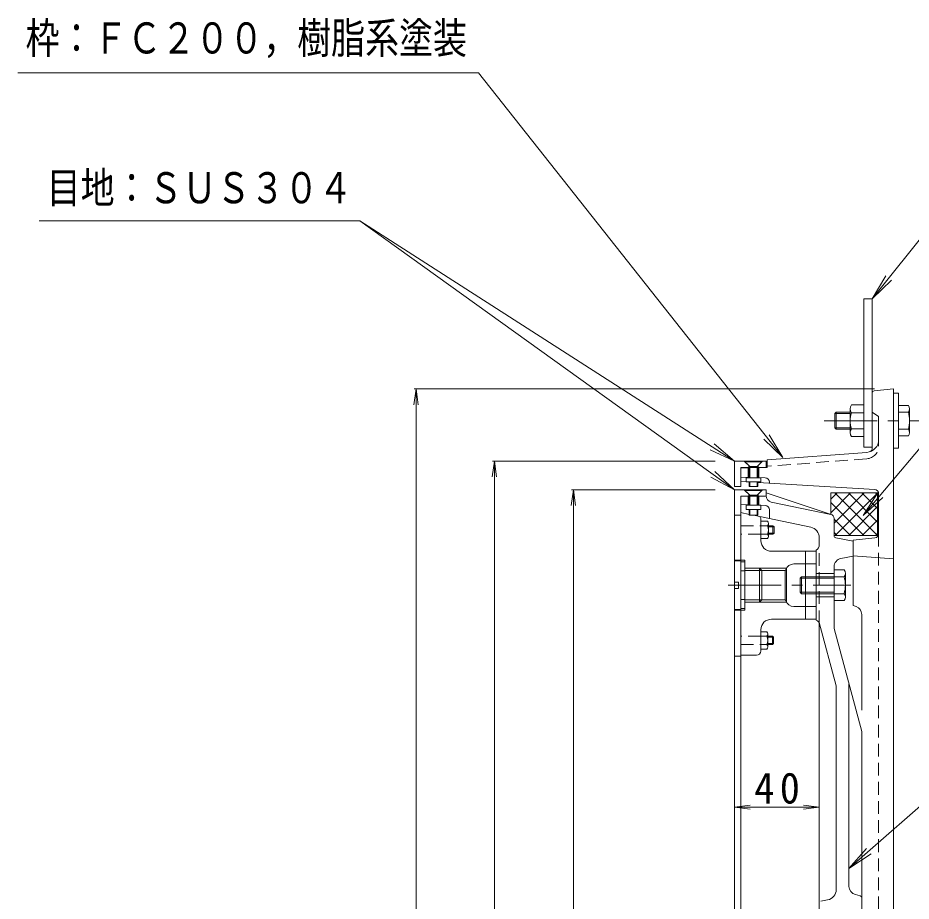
# Model space of a CAD drawing. Units: millimetres, scale not verified. Extents: x -961 to 843, y -686 to 688.
# Drawn here: x 85.1 to 506, y 72.8 to 488.9 of the extents above; entities that cross this region are included whole.
import ezdxf
from ezdxf.enums import TextEntityAlignment as Align

# ---------------------------------------------------------------- set-up
doc = ezdxf.new("R2010")
doc.units = ezdxf.units.MM
doc.header["$LTSCALE"] = 5
doc.linetypes.add('CHAIN1', pattern=[8, 5, -1, 1, -1])
doc.linetypes.add('DASHED1', pattern=[1.8, 1.2, -0.6])
for name, color, linetype, lineweight in [('0-0_通り芯', 2, 'Continuous', 9), ('0-1_躯体', 3, 'Continuous', 9), ('0-2_仕上', 6, 'Continuous', 9), ('0-3_建具', 7, 'Continuous', 9), ('0-9', 4, 'Continuous', 9), ('0-E', 7, 'Continuous', 9), ('0-F', 7, 'Continuous', 9)]:
    doc.layers.add(name, color=color, linetype=linetype, lineweight=lineweight)
doc.styles.add('ＭＳ ゴシック', font='')
doc.styles.get('ＭＳ ゴシック').set_extended_font_data('MS Gothic')

msp = doc.modelspace()

# ---------------------------------------------------------------- linework, layer by layer
at = {"layer": '0-0_通り芯'}
for p, q in [((487.678, 286.242), (487.678, 312.199)), ((488.578, 313.194), (497.678, 314.104)), ((497.678, -295.896), (497.678, 314.104)), ((497.678, 312.104), (499.978, 312.104)), ((499.978, 312.104), (499.978, 286.104)), ((487.678, 303.104), (490.678, 301.104)), ((504.668, 303.104), (499.978, 303.104)), ((490.678, 290.179), (490.678, 301.104)), ((504.668, 295.104), (499.978, 295.104)), ((438.178, 280.665), (485.128, 284.195)), ((497.678, 286.104), (499.978, 286.104)), ((438.178, 280.665), (438.178, 277.104)), ((429.178, 272.438), (429.178, 277.104)), ((434.178, 272.271), (434.178, 277.104)), ((437.678, 277.104), (438.178, 277.104)), ((429.678, 272.421), (425.678, 272.554)), ((425.678, 270.514), (428.178, 270.364)), ((437.244, 272.169), (433.678, 272.288)), ((433.678, 270.033), (488.798, 266.717)), ((439.178, 270.17), (439.178, 269.702)), ((490.678, 264.721), (490.678, 245.894)), ((488.899, 243.906), (478.678, 242.771)), ((478.678, 212.059), (478.678, 242.771)), ((478.678, 235.495), (497.678, 234.104)), ((480.045, 211.562), (478.678, 212.059)), ((482.678, 207.803), (482.678, 162.801))]:
    msp.add_line(p, q, dxfattribs=at)
at = {"layer": '0-0_通り芯', "color": 4, "linetype": 'CHAIN1'}
msp.add_line((465.041, 299.104), (510.961, 299.104), dxfattribs=at)
at = {"layer": '0-0_通り芯', "linetype": 'DASHED1'}
for p, q in [((490.678, 287.17), (490.678, 290.179)), ((485.128, 281.187), (438.178, 277.657)), ((429.178, 276.98), (425.678, 276.717)), ((490.678, 245.894), (490.678, 9.104))]:
    msp.add_line(p, q, dxfattribs=at)
at = {"layer": '0-0_通り芯'}
for centre, radius, start, end in [((488.678, 312.199), 1, 95.7113, 180), ((484.678, 290.179), 6, 274.2999, 0), ((485.678, 286.242), 2, 301.5853, 0), ((437.178, 270.17), 2, 0, 88.0909), ((488.678, 264.721), 2, 0, 86.55798), ((488.678, 245.894), 2, 276.34004, 0), ((478.678, 207.803), 4, 0, 70.0164)]:
    msp.add_arc(centre, radius, start, end, dxfattribs=at)
at = {"layer": '0-0_通り芯', "linetype": 'DASHED1'}
msp.add_arc((484.678, 287.17), 6, 274.2999, 0, dxfattribs=at)
at = {"layer": '0-1_躯体'}
for p, q in [((429.178, 259.419), (429.178, 263.604)), ((434.178, 259.234), (434.178, 263.604)), ((437.678, 265.104), (468.309, 254.92)), ((437.678, 263.74), (437.678, 265.104)), ((429.678, 259.424), (425.678, 259.555)), ((437.252, 259.176), (433.678, 259.293)), ((439.178, 257.177), (439.178, 252.987)), ((440.067, 260.802), (468.085, 254.981)), ((429.678, 254.961), (425.678, 255.793)), ((458.695, 248.932), (431.666, 254.548)), ((469.678, 253.023), (469.678, 244.932)), ((462.678, 240.767), (462.678, 244.036)), ((470.491, 243.949), (478.678, 242.39)), ((461.178, 238.168), (461.178, 205.098)), ((472.929, 234.224), (478.678, 235.318)), ((469.678, 227.104), (461.178, 227.104)), ((469.678, 216.104), (461.178, 216.104)), ((462.678, 204.104), (470.678, 174.248)), ((462.678, -185.896), (462.678, 203.766)), ((470.678, 78.254), (470.678, 174.248)), ((476.678, 79.727), (476.678, 175.038)), ((482.678, 152.646), (482.678, -134.437)), ((481.92, 75.294), (479.708, 75.847)), ((463.494, 72.757), (466.599, 73.34))]:
    msp.add_line(p, q, dxfattribs=at)
at = {"layer": '0-1_躯体', "linetype": 'DASHED1'}
msp.add_line((462.678, 203.766), (462.678, 240.767), dxfattribs=at)
at = {"layer": '0-1_躯体', "linetype": 'CHAIN1'}
msp.add_line((419.757, 221.604), (477.568, 221.604), dxfattribs=at)
at = {"layer": '0-1_躯体'}
msp.add_lwpolyline([(469.678, 230.294), (469.678, 201.162), (482.678, 152.646)], dxfattribs=at)
for centre, radius, start, end in [((440.678, 263.74), 3, 180, 258.26137), ((437.178, 257.177), 2, 0, 87.87894), ((467.678, 253.023), 2, 0, 78.26158), ((457.678, 244.036), 5, 0, 78.2614), ((470.678, 244.932), 1, 180, 259.21634), ((459.678, 240.767), 3, 299.99876, 0), ((473.678, 230.294), 4, 100.78333, 180), ((460.051, 202.318), 3, 14.9998, 67.93448), ((465.678, 78.254), 5, 280.61945, 0), ((480.678, 79.727), 4, 180, 255.96428), ((481.678, 74.324), 1, 0, 75.96376)]:
    msp.add_arc(centre, radius, start, end, dxfattribs=at)
at = {"layer": '0-2_仕上', "color": 4}
for p, q in [((422.678, 280.104), (422.678, 268.104)), ((425.678, 277.104), (437.678, 277.104)), ((425.678, 277.104), (425.678, 268.104)), ((422.678, 268.104), (425.678, 268.104)), ((422.678, -248.396), (422.678, 266.604)), ((425.678, 263.604), (437.678, 263.604)), ((425.678, -245.396), (425.678, 263.604)), ((422.678, 254.604), (425.678, 254.604))]:
    msp.add_line(p, q, dxfattribs=at)
at = {"layer": '0-2_仕上'}
for p, q in [((422.678, 254.604), (425.678, 254.604)), ((422.678, 188.104), (422.678, 254.604)), ((425.678, 254.604), (425.678, 188.104)), ((435.178, 252.604), (435.178, 242.604)), ((440.177, 237.604), (461.178, 237.604)), ((456.178, 237.604), (456.178, 205.604)), ((461.178, 237.604), (461.178, 205.604)), ((425.678, 232.604), (427.678, 232.604)), ((450.678, 231.604), (461.178, 231.604)), ((427.678, 228.354), (425.678, 228.354)), ((427.678, 229.604), (447.213, 229.604)), ((427.678, 228.522), (446.703, 228.522)), ((446.703, 214.687), (446.703, 228.522)), ((447.213, 213.604), (447.213, 229.604)), ((469.678, 214.414), (469.678, 228.794)), ((474.368, 228.794), (469.678, 228.794)), ((456.178, 224.928), (453.678, 224.928)), ((456.178, 225.604), (454.354, 225.604)), ((469.678, 225.604), (461.178, 225.604)), ((469.678, 224.928), (461.178, 224.928)), ((474.368, 225.604), (469.678, 225.604)), ((474.978, 216.009), (474.978, 227.199)), ((427.678, 214.854), (425.678, 214.854)), ((427.678, 214.687), (446.703, 214.687)), ((456.178, 218.281), (453.678, 218.281)), ((456.178, 217.604), (454.354, 217.604)), ((469.678, 218.281), (461.178, 218.281)), ((469.678, 217.604), (461.178, 217.604)), ((474.368, 217.604), (469.678, 217.604)), ((425.678, 210.604), (427.678, 210.604)), ((427.678, 213.604), (447.213, 213.604)), ((450.678, 211.604), (461.178, 211.604)), ((474.368, 214.414), (469.678, 214.414)), ((425.678, 209.854), (427.678, 209.854)), ((440.177, 205.604), (461.178, 205.604)), ((435.178, 190.604), (435.178, 200.604)), ((422.678, 188.104), (425.678, 188.104)), ((433.178, 188.604), (425.678, 188.604))]:
    msp.add_line(p, q, dxfattribs=at)
at = {"layer": '0-2_仕上', "linetype": 'DASHED1'}
for p, q in [((456.178, 225.604), (461.178, 225.604)), ((456.178, 224.928), (461.178, 224.928)), ((456.178, 218.281), (461.178, 218.281)), ((456.178, 217.604), (461.178, 217.604))]:
    msp.add_line(p, q, dxfattribs=at)
at = {"layer": '0-2_仕上', "color": 4}
for points in [[(422.678, 280.104), (437.678, 280.104), (437.678, 277.104)], [(422.678, 266.604), (437.678, 266.604), (437.678, 263.604)]]:
    msp.add_lwpolyline(points, dxfattribs=at)
at = {"layer": '0-2_仕上'}
msp.add_lwpolyline([(425.678, 233.354), (427.678, 233.354), (427.678, 209.854)], dxfattribs=at)
msp.add_lwpolyline([(454.354, 225.604), (453.678, 224.928), (453.678, 218.281), (454.354, 217.604)], close=True, dxfattribs=at)
for centre, radius, start, end in [((433.177, 252.604), 2, 0, 41.19434), ((440.177, 242.604), 5, 180, 270), ((450.678, 227.604), 4, 90, 160.52864), ((445.021, 229.604), 2, 327.23235, 340.5295), ((472.588, 227.199), 2.39, 318.13611, 41.86389), ((461.56, 221.604), 13.418, 342.6564, 17.3436), ((445.021, 213.604), 2, 19.4705, 32.76765), ((472.588, 216.009), 2.39, 318.13611, 41.86389), ((450.678, 215.604), 4, 199.47136, 270), ((440.177, 200.604), 5, 90, 180), ((433.178, 190.604), 2, 270, 0)]:
    msp.add_arc(centre, radius, start, end, dxfattribs=at)
at = {"layer": '0-3_建具', "color": 4}
for p, q in [((483.678, 356.604), (487.678, 356.604)), ((483.678, 286.605), (483.678, 356.604)), ((487.678, 286.605), (487.678, 356.604)), ((483.678, 286.605), (487.678, 286.605))]:
    msp.add_line(p, q, dxfattribs=at)
at = {"layer": '0-3_建具', "color": 2}
for p, q in [((470.654, 295.104), (470.654, 303.104)), ((477.177, 303.104), (470.654, 303.104)), ((477.177, 293.481), (477.177, 304.728)), ((477.899, 306.605), (483.677, 306.605)), ((483.677, 291.604), (483.677, 306.605)), ((499.978, 291.914), (499.978, 306.294)), ((504.668, 306.294), (499.978, 306.294)), ((505.278, 293.51), (505.278, 304.699)), ((477.177, 302.428), (469.978, 302.428)), ((477.899, 302.852), (483.677, 302.852)), ((477.177, 295.781), (469.978, 295.781)), ((477.177, 295.104), (470.654, 295.104)), ((477.899, 295.357), (483.677, 295.357)), ((477.899, 291.604), (483.677, 291.604)), ((504.668, 291.914), (499.978, 291.914))]:
    msp.add_line(p, q, dxfattribs=at)
at = {"layer": '0-3_建具'}
for p, q in [((427.678, 280.104), (427.678, 279.804)), ((427.678, 279.804), (435.678, 279.804)), ((429.905, 277.577), (427.678, 279.804)), ((433.45, 277.577), (435.678, 279.805)), ((429.905, 277.577), (429.678, 277.122)), ((429.678, 277.122), (433.678, 277.122)), ((429.678, 277.122), (429.678, 272.238)), ((429.905, 277.577), (429.905, 272.238)), ((429.905, 277.577), (433.45, 277.577)), ((433.45, 277.577), (433.678, 277.122)), ((433.45, 277.577), (433.45, 272.238)), ((433.678, 277.122), (433.678, 272.238)), ((428.178, 270.238), (428.178, 272.238)), ((435.178, 272.238), (428.178, 272.238)), ((435.178, 270.238), (428.178, 270.238)), ((429.678, 270.238), (429.678, 268.104)), ((429.905, 270.238), (429.905, 268.104)), ((433.45, 270.238), (433.45, 268.104)), ((433.678, 270.238), (433.678, 268.104)), ((435.178, 270.238), (435.178, 272.238)), ((427.678, 266.604), (427.678, 266.304)), ((427.678, 266.304), (435.678, 266.305)), ((429.905, 264.077), (427.678, 266.304)), ((433.45, 264.077), (435.678, 266.305)), ((429.905, 264.077), (429.678, 263.622)), ((429.678, 263.622), (433.678, 263.622)), ((429.678, 263.622), (429.678, 259.244)), ((429.905, 264.077), (433.45, 264.077)), ((429.905, 264.077), (429.905, 259.244)), ((433.45, 264.077), (433.678, 263.622)), ((433.45, 264.077), (433.45, 259.244)), ((433.678, 263.622), (433.678, 259.244)), ((477.461, 265.057), (468.178, 255.774)), ((471.097, 265.057), (468.178, 262.138)), ((468.178, 265.057), (468.178, 254.959)), ((490.678, 265.057), (468.178, 265.057)), ((483.825, 265.057), (469.678, 250.91)), ((470.085, 265.057), (490.085, 245.058)), ((490.178, 265.046), (470.189, 245.057)), ((476.449, 265.057), (490.178, 251.329)), ((482.813, 265.057), (490.178, 257.693)), ((489.177, 265.057), (490.178, 264.057)), ((490.178, 245.058), (490.178, 265.057)), ((490.678, 245.894), (490.678, 263.749)), ((428.178, 257.244), (428.178, 259.244)), ((435.178, 259.244), (428.178, 259.244)), ((435.178, 257.244), (428.178, 257.244)), ((429.678, 257.244), (429.678, 254.604)), ((429.905, 257.244), (429.905, 254.604)), ((433.45, 257.244), (433.45, 254.604)), ((433.678, 257.244), (433.678, 254.604)), ((435.178, 257.244), (435.178, 259.244)), ((468.178, 260.601), (483.721, 245.058)), ((490.178, 258.682), (476.553, 245.058)), ((469.678, 252.737), (477.357, 245.058)), ((435.178, 251.754), (438.234, 251.754)), ((438.234, 249.604), (435.178, 249.604)), ((438.734, 250.679), (438.734, 244.579)), ((438.734, 249.104), (441.384, 249.104)), ((440.883, 249.604), (440.883, 245.604)), ((490.178, 252.318), (482.917, 245.058)), ((435.178, 245.604), (438.234, 245.604)), ((438.734, 246.104), (441.384, 246.104)), ((469.678, 246.373), (470.993, 245.058)), ((469.678, 245.057), (490.494, 245.058)), ((490.178, 245.954), (489.281, 245.058)), ((438.234, 243.554), (435.178, 243.554)), ((437.998, 199.654), (435.178, 199.654)), ((438.498, 192.529), (438.498, 198.629)), ((435.178, 197.604), (437.998, 197.604)), ((437.998, 193.604), (435.178, 193.604)), ((438.498, 197.104), (441.148, 197.104)), ((438.498, 194.104), (441.148, 194.104)), ((440.648, 193.604), (440.648, 197.604)), ((435.178, 191.454), (437.998, 191.454))]:
    msp.add_line(p, q, dxfattribs=at)
at = {"layer": '0-3_建具', "linetype": 'DASHED1'}
for p, q in [((425.678, 249.604), (435.178, 249.604)), ((435.178, 245.604), (425.678, 245.604)), ((435.178, 197.604), (425.678, 197.604)), ((425.678, 193.604), (435.178, 193.604))]:
    msp.add_line(p, q, dxfattribs=at)
at = {"layer": '0-3_建具', "color": 2}
msp.add_lwpolyline([(470.654, 303.104), (469.978, 302.428), (469.978, 295.781), (470.654, 295.104)], dxfattribs=at)
at = {"layer": '0-3_建具'}
for points in [[(427.678, 280.104), (435.678, 280.104), (435.678, 279.805)], [(427.678, 266.604), (435.678, 266.604), (435.678, 266.305)], [(429.678, 268.104), (431.678, 268.104), (433.678, 268.104)], [(429.678, 254.604), (431.678, 254.604), (433.678, 254.604)], [(438.734, 249.604), (440.883, 249.604), (441.384, 249.104), (441.384, 246.104), (440.883, 245.604), (438.734, 245.604)], [(438.498, 193.604), (440.648, 193.604), (441.148, 194.104), (441.148, 197.104), (440.648, 197.604), (438.498, 197.604)]]:
    msp.add_lwpolyline(points, dxfattribs=at)
at = {"layer": '0-3_建具', "color": 2}
for centre, radius, start, end in [((479.978, 304.728), 2.8, 137.92572, 222.07428), ((502.888, 304.699), 2.39, 318.13611, 41.86389), ((491.86, 299.104), 13.418, 342.6564, 17.3436), ((487.267, 299.104), 10.089, 158.19786, 201.80214), ((479.978, 293.481), 2.8, 137.92557, 222.07463), ((502.888, 293.51), 2.39, 318.13611, 41.86389)]:
    msp.add_arc(centre, radius, start, end, dxfattribs=at)
at = {"layer": '0-3_建具'}
for centre, radius, start, end in [((434.483, 247.604), 4.25, 331.92752, 28.07249), ((437.328, 250.679), 1.406, 310.1122, 49.88782), ((437.433, 244.579), 1.301, 307.99332, 52.0067), ((437.197, 198.629), 1.301, 307.99332, 52.0067), ((434.248, 195.604), 4.25, 331.92752, 28.07249), ((437.092, 192.529), 1.406, 310.1122, 49.88782)]:
    msp.add_arc(centre, radius, start, end, dxfattribs=at)
at = {"layer": '0-9'}
for p, q in [((429.528, 277.955), (427.378, 280.104)), ((429.528, 277.104), (429.528, 277.955)), ((433.828, 277.954), (435.978, 280.104)), ((433.828, 277.104), (433.828, 277.954)), ((429.528, 264.454), (427.378, 266.604)), ((433.828, 264.454), (435.978, 266.604)), ((429.528, 263.604), (429.528, 264.454)), ((433.828, 263.604), (433.828, 264.454)), ((422.678, 233.354), (425.678, 233.354)), ((422.678, 233.104), (425.678, 233.104)), ((434.595, 229.604), (434.595, 213.604)), ((434.595, 229.604), (435.677, 228.522)), ((435.677, 228.522), (435.677, 214.687)), ((422.678, 223.104), (424.677, 223.104)), ((424.677, 220.104), (424.677, 223.104)), ((422.678, 220.104), (424.677, 220.104)), ((435.677, 214.687), (434.595, 213.604)), ((422.678, 210.104), (425.678, 210.104)), ((422.678, 209.854), (425.678, 209.854))]:
    msp.add_line(p, q, dxfattribs=at)
at = {"layer": '0-E'}
for p, q in [((85.108, 462.979), (302.111, 462.979)), ((302.111, 462.979), (445.507, 281.779)), ((567.035, 456.132), (487.678, 356.604)), ((487.678, 356.604), (494.128, 367.311)), ((487.678, 356.604), (496.68, 365.277)), ((445.507, 281.779), (436.537, 290.485)), ((445.507, 281.779), (439.096, 292.51)), ((422.678, 280.104), (413.129, 288.171)), ((422.678, 266.604), (413.564, 275.159)), ((483.353, 254.497), (490.099, 265.02)), ((483.353, 254.497), (492.592, 262.916)), ((476.678, 88.122), (487.078, 95.056))]:
    msp.add_line(p, q, dxfattribs=at)
for points in [[(95.079, 393.293), (246.298, 393.293), (422.678, 280.104), (411.367, 285.424)], [(246.298, 393.293), (422.678, 266.604), (411.66, 272.509)], [(819.937, 347.978), (562.246, 347.978), (483.353, 254.497)], [(615.574, 209.677), (476.678, 88.122), (484.929, 97.512)]]:
    msp.add_lwpolyline(points, dxfattribs=at)
at = {"layer": '0-F'}
for p, q in [((272.713, 314.104), (271.734, 306.668)), ((488.678, 314.104), (271.813, 314.104)), ((272.713, -295.896), (272.713, 314.104)), ((272.713, 314.104), (273.692, 306.668)), ((309.609, 280.104), (308.63, 272.668)), ((413.678, 280.104), (308.709, 280.104)), ((309.609, -261.896), (309.609, 280.104)), ((309.609, 280.104), (310.588, 272.668)), ((346.855, 266.604), (345.876, 259.168)), ((413.678, 266.604), (345.955, 266.604)), ((346.855, -248.395), (346.855, 266.604)), ((346.855, 266.604), (347.834, 259.168)), ((422.678, 117.006), (430.114, 117.985)), ((462.677, 117.006), (455.241, 117.985)), ((422.678, 117.006), (462.677, 117.006)), ((422.678, 117.006), (430.114, 116.027)), ((462.677, 117.006), (455.241, 116.027))]:
    msp.add_line(p, q, dxfattribs=at)

# ---------------------------------------------------------------- texts
at = {"layer": '0-E', "color": 6, "style": 'ＭＳ ゴシック', "width": 0.8}
for s, p in [('枠：ＦＣ２００，樹脂系塗装', (88.74, 467.715)), ('目地：ＳＵＳ３０４', (98.711, 397.153))]:
    msp.add_text(s, height=14.66, dxfattribs=at).set_placement(p, align=Align.BOTTOM_LEFT)
at = {"layer": '0-F', "color": 2, "insert": (432.053, 118.506), "char_height": 14.66, "attachment_point": 7, "style": 'ＭＳ ゴシック'}
msp.add_mtext('\\T1.27;\\W0.95;40', dxfattribs=at)

doc.saveas('drawing.dxf')
